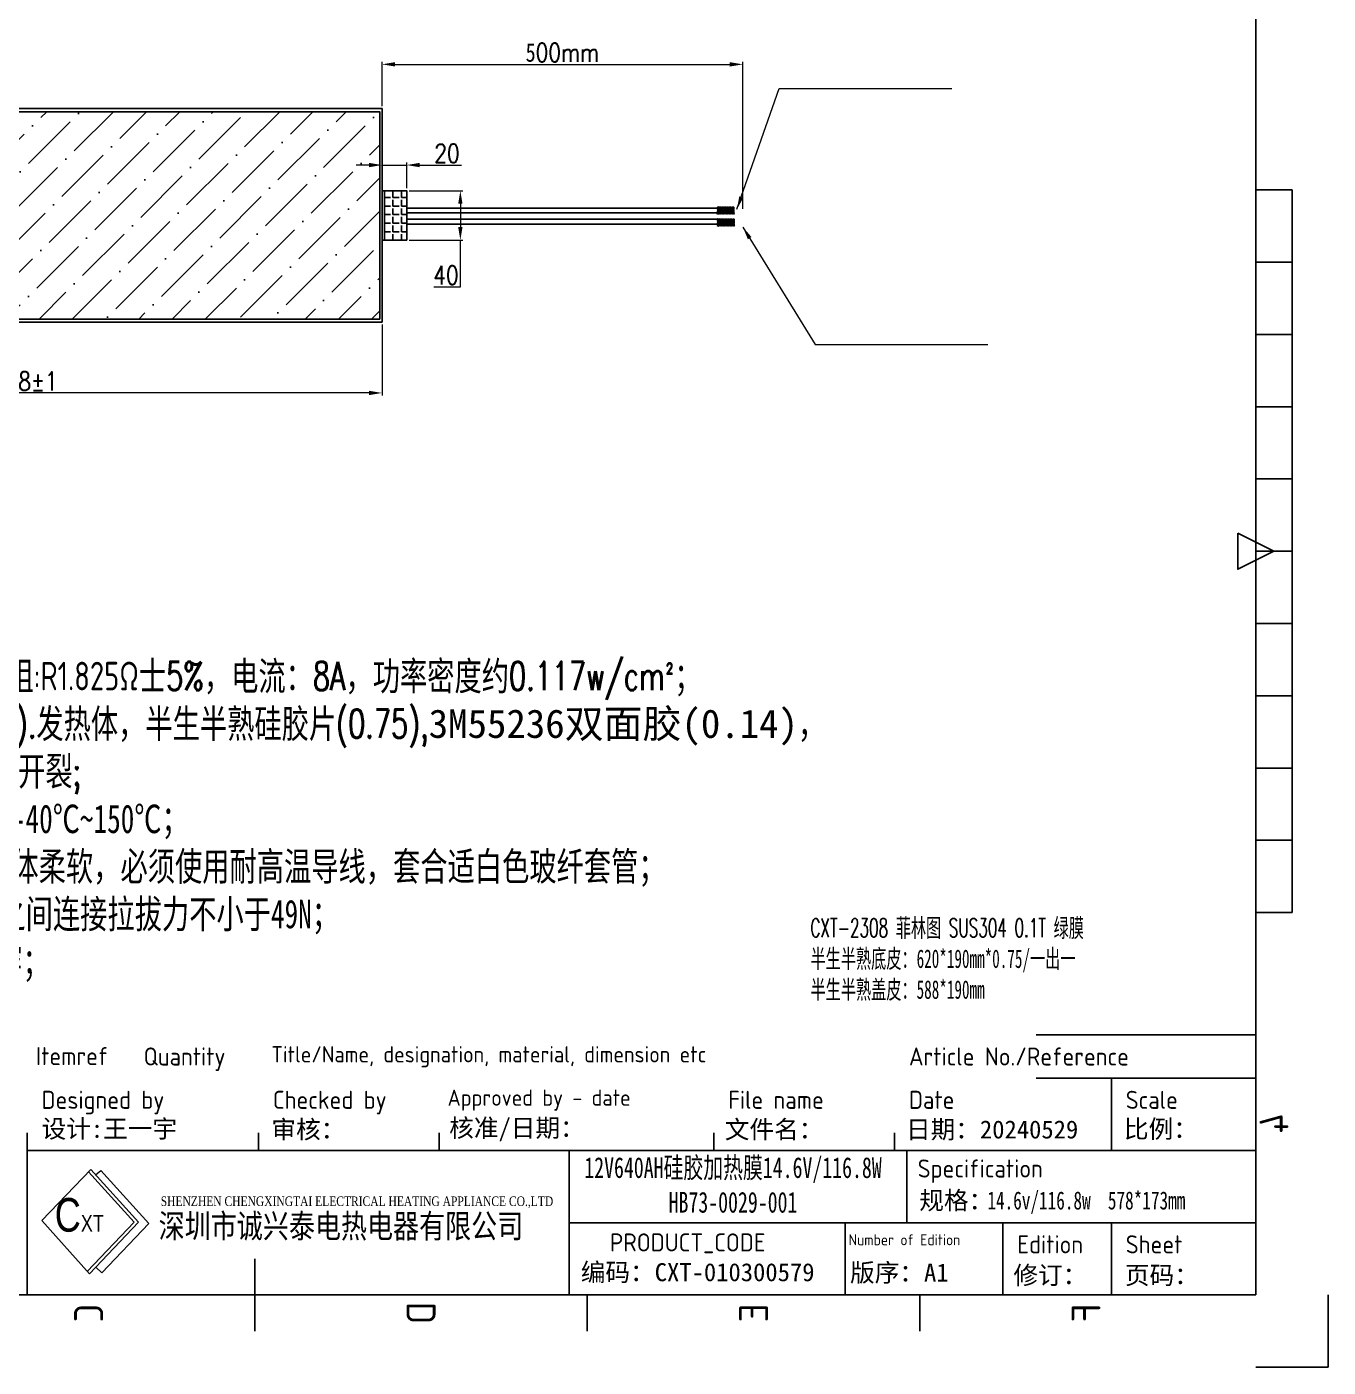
# Model space of a CAD drawing. Header units: millimetres. Extents: x 968 to 6118, y -423 to 1223.
# Drawn here: x 3265 to 4319, y -423 to 663 of the extents above; entities that cross this region are included whole.
import ezdxf
from ezdxf.enums import TextEntityAlignment as Align

# ---------------------------------------------------------------- set-up
doc = ezdxf.new("R2010")
doc.units = ezdxf.units.MM
doc.header["$LTSCALE"] = 30
doc.header["$PDMODE"] = 3
doc.header["$PDSIZE"] = 0.3
doc.layers.get('0').update_dxf_attribs({"linetype": 'CONTINUOUS'})
doc.layers.get('Defpoints').update_dxf_attribs({"linetype": 'CONTINUOUS'})
for name, color, linetype in [('FRAME 025', 7, 'CONTINUOUS'), ('FRAME 050', 6, 'CONTINUOUS'), ('FRAME 070', 5, 'CONTINUOUS'), ('FRAME 200', 8, 'CONTINUOUS'), ('参照', 6, 'CONTINUOUS')]:
    doc.layers.add(name, color=color, linetype=linetype)
doc.styles.add('ISO Proportional', font='isocp')
doc.styles.get("Standard").update_dxf_attribs({"font": 'simplex.shx', "width": 0.8})
doc.styles.add('工程字', font='', dxfattribs={"width": 0.7, "height": 8})
doc.styles.get('工程字').set_extended_font_data('SimSun')
doc.dimstyles.new('YanXiu', dxfattribs={"dimscale": 2, "dimtxt": 2, "dimasz": 2.2, "dimexe": 0.66, "dimexo": 0.66, "dimgap": 0.66, "dimtad": 1, "dimtoh": 1, "dimdsep": 46, "dimtxsty": 'Standard', "dimcen": 0.5, "dimclrd": 1, "dimclre": 1, "dimclrt": 4, "dimazin": 2, "dimtfac": 1, "dimtmove": 0, "dimatfit": 3, "dimfxl": 1, "dimlwd": 5, "dimlwe": 5, "dimarcsym": 0})

# ---------------------------------------------------------------- blocks, each defined once
blk = doc.blocks.new('*D61')
at = {"color": 3, "lineweight": 5}
for p, q in [((2974.522422652549, 421.7512558706755), (2974.522422652549, 364.4000895753967)), ((3552.522422652548, 421.7512558706753), (3552.522422652548, 364.4000895753967)), ((3542.022422652548, 366.3800895753967), (2985.022422652549, 366.3800895753967))]:
    blk.add_line(p, q, dxfattribs=at)
at = {"color": 3}
for points in [[(2985.022422652549, 368.1300895753967), (2985.022422652549, 364.6300895753967), (2974.522422652549, 366.3800895753967)], [(3542.022422652548, 364.6300895753967), (3542.022422652548, 368.1300895753967), (3552.522422652548, 366.3800895753967)]]:
    blk.add_solid(points, dxfattribs=at)
at = {"layer": 'Defpoints', "color": 0}
for p in [(2974.522422652549, 423.7312558706756), (3552.522422652548, 423.7312558706753), (2974.522422652549, 366.3800895753967)]:
    blk.add_point(p, dxfattribs=at)
at = {"color": 0, "insert": (3263.522422652548, 375.8600895753967), "char_height": 15, "attachment_point": 5}
blk.add_mtext('578%%P1', dxfattribs=at)
blk = doc.blocks.new('*D64')
at = {"color": 3, "lineweight": 5}
for p, q in [((3574.502422652549, 530.2312558706753), (3617.946736661278, 530.2312558706753)), ((3615.966736661278, 519.7312558706753), (3615.966736661278, 500.7312558706755)), ((3574.502422652549, 490.2312558706755), (3617.946736661278, 490.2312558706755)), ((3615.966736661278, 452.3604837744038), (3615.966736661278, 490.2312558706755)), ((3594.558165232706, 452.3604837744038), (3615.966736661278, 452.3604837744038))]:
    blk.add_line(p, q, dxfattribs=at)
at = {"color": 3}
for points in [[(3617.716736661278, 519.7312558706753), (3614.216736661278, 519.7312558706753), (3615.966736661278, 530.2312558706753)], [(3614.216736661278, 500.7312558706755), (3617.716736661278, 500.7312558706755), (3615.966736661278, 490.2312558706755)]]:
    blk.add_solid(points, dxfattribs=at)
at = {"layer": 'Defpoints', "color": 0}
for p in [(3572.522422652549, 530.2312558706753), (3572.522422652549, 490.2312558706755), (3615.966736661278, 490.2312558706755)]:
    blk.add_point(p, dxfattribs=at)
at = {"color": 0, "insert": (3604.272450946992, 461.8404837744038), "char_height": 15, "attachment_point": 5}
blk.add_mtext('40', dxfattribs=at)
blk = doc.blocks.new('*D65')
at = {"color": 3, "lineweight": 5}
for p, q in [((3542.022422652549, 551.0138723281651), (3531.522422652549, 551.0138723281651)), ((3552.522422652549, 532.2112558706754), (3552.522422652549, 552.9938723281651)), ((3552.522422652549, 551.0138723281651), (3572.522422652549, 551.0138723281651)), ((3572.522422652549, 532.2112558706754), (3572.522422652549, 552.9938723281651)), ((3583.022422652549, 551.0138723281651), (3616.91099408112, 551.0138723281651))]:
    blk.add_line(p, q, dxfattribs=at)
at = {"color": 3}
for points in [[(3542.022422652549, 549.2638723281651), (3542.022422652549, 552.7638723281651), (3552.522422652549, 551.0138723281651)], [(3583.022422652549, 552.7638723281651), (3583.022422652549, 549.2638723281651), (3572.522422652549, 551.0138723281651)]]:
    blk.add_solid(points, dxfattribs=at)
at = {"layer": 'Defpoints', "color": 0}
for p in [(3572.522422652549, 551.0138723281651), (3552.522422652549, 530.2312558706753), (3572.522422652549, 530.2312558706753)]:
    blk.add_point(p, dxfattribs=at)
at = {"color": 0, "insert": (3605.216708366835, 560.4938723281651), "char_height": 15, "attachment_point": 5}
blk.add_mtext('20', dxfattribs=at)
blk = doc.blocks.new('*D66')
at = {"color": 3, "lineweight": 5}
for p, q in [((3552.522422652549, 598.7112558706755), (3552.522422652549, 634.5711331499422)), ((3563.022422652549, 632.5911331499422), (3834.180768647249, 632.5911331499422)), ((3844.680768647249, 515.484550546588), (3844.680768647249, 634.5711331499422))]:
    blk.add_line(p, q, dxfattribs=at)
at = {"color": 3}
for points in [[(3563.022422652549, 634.3411331499422), (3563.022422652549, 630.8411331499422), (3552.522422652549, 632.5911331499422)], [(3834.180768647249, 630.8411331499422), (3834.180768647249, 634.3411331499422), (3844.680768647249, 632.5911331499422)]]:
    blk.add_solid(points, dxfattribs=at)
at = {"layer": 'Defpoints', "color": 0}
for p in [(3844.680768647249, 632.5911331499422), (3552.522422652549, 596.7312558706755), (3844.680768647249, 513.504550546588)]:
    blk.add_point(p, dxfattribs=at)
at = {"color": 0, "insert": (3698.601595649899, 642.0711331499422), "char_height": 15, "attachment_point": 5}
blk.add_mtext('{\\fSimSun|b0|i0|c134|p2;5}00mm', dxfattribs=at)

msp = doc.modelspace()

# ---------------------------------------------------------------- hatches: boundary and pattern name
h = msp.add_hatch()
h.set_pattern_fill('ANSI36', color=3, scale=6, style=0)
h.set_pattern_definition([(45, (5603.236673435496, 572.5626886033691), (10.1027881362028, 37.04355649941026), [47.625, -9.524999999999999, 0, -9.524999999999999])])
h.paths.add_polyline_path([(2977.022422652548, 426.2312558706755), (2977.022422652548, 594.2312558706756), (3550.694669422262, 594.2312558706756), (3550.694669422262, 426.2312558706755)])
h.paths.add_polyline_path([(3273.520469278405, 478.2814170808244), (3177.668513971143, 478.2814170808244), (3177.668513971143, 523.6026461311037), (3273.520469278405, 523.6026461311037)], flags=24)
h.paths.add_polyline_path([(3273.520469278405, 478.2814170808244), (3177.668513971143, 478.2814170808244), (3177.668513971143, 523.6026461311037), (3273.520469278405, 523.6026461311037)], flags=24)
at = {"ltscale": 0.2}
h = msp.add_hatch(dxfattribs=at)
h.set_pattern_fill('ANSI37', color=256, scale=3.5, style=0)
h.set_pattern_definition([(45, (8489.879046761294, 8119.652924845428), (-0.3093592167691145, 0.3093592167691145), []), (135, (8489.879046761294, 8119.652924845428), (-0.3093592167691145, -0.3093592167691145), [])])
h.paths.add_polyline_path([(3837.848464995845, 511.3410610464221), (3837.848464995845, 517.291061046422), (3823.848464995845, 517.291061046422), (3823.848464995845, 511.3410610464221)])
h = msp.add_hatch(dxfattribs=at)
h.set_pattern_fill('ANSI37', color=256, scale=3.5, style=0)
h.set_pattern_definition([(45, (8490.073543069446, 8109.82932875728), (-0.3093592167691145, 0.3093592167691145), []), (135, (8490.073543069446, 8109.82932875728), (-0.3093592167691145, -0.3093592167691145), [])])
h.paths.add_polyline_path([(3838.042961303998, 501.5174649582748), (3838.042961303998, 507.4674649582747), (3824.042961303998, 507.4674649582747), (3824.042961303998, 501.5174649582748)])
at = {"layer": '参照'}
h = msp.add_hatch(dxfattribs=at)
h.set_pattern_fill('ANGLE', color=6)
h.set_pattern_definition([(0, (6180.736673435497, 636.5626886033691), (0, 6.985), [5.08, -1.905]), (90, (6180.736673435497, 636.5626886033691), (-6.985, 4.277078946022131e-16), [5.08, -1.905])])
h.paths.add_polyline_path([(3554.522422652549, 490.2312558706755), (3554.522422652549, 530.2312558706753), (3572.522422652549, 530.2312558706753), (3572.522422652549, 490.2312558706755)])

# ---------------------------------------------------------------- linework, layer by layer
at = {"lineweight": 9}
for p, q in [((3316.573214873042, -262.7487324603164), (3276.926566774226, -304.1184863247113)), ((3351.813558537357, -305.3587311900355), (3314.813382602094, -264.5850498133237)), ((3355.369889696391, -305.5021307277104), (3316.573214873042, -262.7487324603164)), ((3320.531859685158, -267.1111042105151), (3324.694306429589, -263.6656899004673)), ((3363.593563852835, -306.5321327720451), (3324.694306429589, -263.6656899004673)), ((3276.926566774226, -304.1184863247113), (3315.50631247785, -347.3057076388588)), ((3313.720041092312, -345.3061066501255), (3351.813558537357, -305.3587311900355)), ((3315.50631247785, -347.3057076388588), (3355.369889696391, -305.5021307277104)), ((3325.60823532181, -346.3660541995578), (3363.593563852835, -306.5321327720451)), ((3320.696178244231, -341.863272015634), (3325.60823532181, -346.3660541995578))]:
    msp.add_line(p, q, dxfattribs=at)
for points in [[(3552.522422652548, 423.7312558706752), (2974.522422652549, 423.7312558706752), (2974.522422652549, 596.7312558706755), (3552.522422652549, 596.7312558706755), (3552.522422652549, 423.7312558706753), (2974.522422652549, 423.7312558706753)], [(3552.522422652549, 490.2312558706755), (3552.522422652549, 530.2312558706753), (3572.522422652549, 530.2312558706753), (3572.522422652549, 490.2312558706755)], [(3572.522422652549, 518.9526803283062), (3572.522422652549, 518.9526803283062), (3572.522422652549, 521.0426374955606), (3572.522422652549, 521.0426374955606)], [(3572.522422652549, 516.2072744338772), (3828.807657919014, 516.2072744338772), (3828.807657918982, 512.2623983335137), (3572.522422652517, 512.2623983335137)], [(3572.522422652549, 507.0372744338772), (3828.807657919014, 507.0372744338772), (3828.807657918982, 503.0923983335138), (3572.522422652517, 503.0923983335138)]]:
    msp.add_lwpolyline(points, close=True)
at = {"color": 0}
msp.add_lwpolyline([(2977.022422652548, 426.2312558706755), (2977.022422652548, 594.2312558706756), (3550.694669422262, 594.2312558706756), (3550.694669422262, 426.2312558706755)], close=True, dxfattribs=at)
msp.add_lwpolyline([(3552.522422652549, 510.2312558706755), (3552.522422652549, 530.2312558706753), (3572.522422652549, 530.2312558706753), (3572.522422652549, 490.2312558706755), (3552.522422652549, 490.2312558706755)])
at = {"layer": 'FRAME 050'}
for p, q in [((4289.575722217914, 530.8338903287154), (4289.575722217914, -54.59663285619848)), ((4289.575722217914, 62.48947178076907), (4260.304196058657, 62.48947178076907)), ((4289.575722217914, 3.94641946228154), (4260.304196058657, 3.94641946228154)), ((4289.575722217914, -54.59663285619848), (4260.304196058657, -54.59663285619848)), ((3449.48292144755, -335.1079988497534), (3449.48292144755, -393.6510511682543)), ((3718.780962112614, -393.6510511682543), (3718.780962112614, -364.3795250090006)), ((3988.079002777692, -393.6510511682543), (3988.079002777692, -364.3795250090006))]:
    msp.add_line(p, q, dxfattribs=at)
for points in [[(4289.575722217914, 530.8338903287154), (4260.304196058657, 530.8338903287154)], [(4289.575722217914, 472.2908380102278), (4260.304196058657, 472.2908380102278)], [(4289.575722217914, 413.7477856917269), (4260.304196058657, 413.7477856917269)], [(4289.575722217914, 355.2047333732264), (4260.304196058657, 355.2047333732264)], [(4289.575722217914, 296.6616810547387), (4260.304196058657, 296.6616810547387)], [(4260.304196058657, 238.1186287362518), (4289.575722217914, 238.1186287362518)], [(4289.575722217914, 179.5755764177638), (4260.304196058657, 179.5755764177638)], [(4289.575722217914, 121.0325240992634), (4260.304196058657, 121.0325240992634)]]:
    msp.add_lwpolyline(points, dxfattribs=at)
msp.add_lwpolyline([(4245.668432979036, 252.7543918158715), (4245.668432979036, 223.4828656566178), (4274.939959138289, 238.1186287362518)], close=True, dxfattribs=at)
at = {"layer": 'FRAME 070'}
for p, q in [((4260.304196058657, 840.983680001046), (4260.304196058657, -318.0403682894221)), ((3265.072306644292, -364.3795250090006), (3265.072306644292, -153.6245366624261)), ((3265.072306644292, -153.6245366624261), (4260.304196058657, -153.6245366624261)), ((3352.886885122037, -188.7503680535254), (3352.886885122037, -153.6245366624261)), ((3452.410074063474, -188.7503680535254), (3452.410074063474, -153.6245366624261)), ((3967.588934466202, -188.7503680535254), (3967.588934466202, -153.6245366624261)), ((4260.304196058657, -364.3795250090006), (4260.304196058657, -153.6245366624261)), ((3265.072306644292, -188.7503680535254), (4260.304196058657, -188.7503680535254)), ((3452.410074063474, -247.2934203719989), (3452.410074063474, -188.7503680535254)), ((3598.767704859703, -247.2934203719989), (3598.767704859703, -188.7503680535186)), ((3821.231303669983, -247.2934203719989), (3821.231303669983, -188.7503680535254)), ((3967.588934466202, -247.2934203719989), (3967.588934466202, -188.7503680535254)), ((4143.218091421681, -247.2934203719989), (4143.218091421681, -188.7503680535254)), ((3265.072306644292, -247.2934203719989), (4260.304196058657, -247.2934203719989)), ((3704.14519903298, -364.3795250090006), (3704.14519903298, -247.2934203719989)), ((3977.538064715716, -305.8364726904997), (3977.538064715716, -247.2934203719989)), ((3704.14519903298, -305.8364726904997), (4260.304196058657, -305.8364726904997)), ((3927.761651853541, -364.3795250090006), (3927.761651853541, -305.8364726904997)), ((4055.40351294395, -364.3795250090006), (4055.40351294395, -305.8364726904997)), ((4143.218091421681, -364.3795250090006), (4143.218091421681, -305.8364726904997)), ((4260.304196058657, -364.3795250090006), (2638.661646836445, -364.3795250090006)), ((3265.072306644292, -364.3795250090006), (4260.304196058657, -364.3795250090006))]:
    msp.add_line(p, q, dxfattribs=at)
at = {"layer": 'FRAME 200'}
for q in [(4318.847248377167, -364.3795250090006), (4260.304196058657, -422.9225773274882)]:
    msp.add_line((4318.847248377167, -422.9225773274882), q, dxfattribs=at)
at = {"layer": '参照'}
msp.add_line((3554.522422652549, 490.2312558706755), (3554.522422652549, 530.2312558706753), dxfattribs=at)

# ---------------------------------------------------------------- texts
at = {"insert": (3287.468848951755, -285.8384884162306), "char_height": 31.86615423800164, "width": 60.5954285430274, "attachment_point": 1}
msp.add_mtext('{\\fFZShuTi|b0|i0|c134|p2;\\H0.8571x;C\\H0.5x;XT}', dxfattribs=at)
at = {"layer": 'FRAME 025', "style": 'ISO Proportional'}
for s, height, p in [('Title/Name, designation, material, dimension etc', 13.17218677166073, (3462.947823480803, -169.4311607884169)), ('Itemref', 14.63576307962304, (3272.164965399536, -170.8577415216573)), ('Quantity', 14.63576307962304, (3359.443763768241, -171.1874523579688)), ('Article No./Reference', 14.63576307962304, (3979.29754492991, -171.1874523579688)), ('Designed by', 14.63576307962304, (3276.780917108, -206.3132837490745)), ('Checked by', 14.63576307962304, (3464.118684527166, -206.3132837490745)), ('Approved by - date', 13.17218677166073, (3605.635265114225, -204.5569921795155)), ('File name', 14.63576307962304, (3832.939914133678, -206.3132837490745)), ('Date', 14.63576307962304, (3979.29754492991, -206.3132837490745)), ('Scale', 14.63576307962304, (4154.926701885376, -206.3132837490745)), ('Specification', 14.63576307962304, (3986.379934423651, -261.9576049565077)), ('Number of Edition', 8.949374577245965, (3930.342103944584, -319.6884824898327)), ('Edition', 14.63576307962304, (4067.112123407653, -323.3993883860492)), ('Sheet', 14.63576307962304, (4154.926701885376, -323.3993883860492))]:
    msp.add_text(s, height=height, rotation=360, dxfattribs=at).set_placement(p, align=Align.MIDDLE_LEFT)
at = {"layer": 'FRAME 025', "attachment_point": 1}
for s, insert, char_height, width, style in [('{\\fSimSun|b0|i0|c134|p2;设计:王一宇}', (3276.780917107994, -222.4126231366526), 14.63576307962304, 316.0460797757051, 'ISO Proportional'), ('{\\fￋￎￌﾣﾤ|b0|i0|c134|p2;审核：}', (3462.93245550659, -222.9976028212479), 14.63576307962304, 120.0132572529089, 'ISO Proportional'), ('{\\fSimSun|b0|i0|c134|p2;核准/日期：}', (3606.934867231879, -221.7414119250831), 14.63576307962304, 229.9552261066809, 'ISO Proportional'), ('{\\fￋￎￌﾣﾤ|b0|i0|c134|p2;文件名：}', (3830.148409932144, -222.9976028212479), 14.63576307962304, 120.0132572529089, 'ISO Proportional'), ('{\\fSimSun|b0|i0|c134|p2;日期：\\C1;20240529}', (3976.883461211703, -222.9976028212479), 14.63576307962304, 268.1446658591959, 'ISO Proportional'), ('{\\fￋￎￌﾣﾤ|b0|i0|c134|p2;比例：}', (4153.452157538571, -222.5860752226135), 14.63576307962304, 120.0132572529089, 'ISO Proportional'), ('\\pxqc;12V640AH硅胶加热膜14.6V/116.8W\\PHB73-0029-001', (3609.515209114457, -252.7847731538374), 16.848, 454.5732565447859, '工程字'), ('{\\fￋￎￌﾣﾤ|b0|i0|c134|p2;规格：}', (3987.662668509074, -280.504061128144), 14.63576307962304, 120.0132572529089, 'ISO Proportional'), ('{\\fSimSun|b0|i0|c134|p2;\\W0.7;\\C1;14.6v/116.8w  578*173mm}', (4042.838743243366, -280.504061128144), 14.63576307962304, 260.3443973692945, 'ISO Proportional'), ('{\\fSimSun|b0|i0|c134|p2;编码：CXT-010300579}', (3713.505240017444, -338.638662970938), 14.63576307962304, 303.8723795343183, 'ISO Proportional'), ('{\\fSimSun|b0|i0|c134|p2;版序：A1}', (3931.618493766437, -338.9531646962819), 14.63576307962304, 150.0972054375304, 'ISO Proportional'), ('{\\fￋￎￌﾣﾤ|b0|i0|c134|p2;修订：}', (4063.909608986285, -341.0688874444693), 14.63576307962304, 120.0132572529089, 'ISO Proportional'), ('{\\fￋￎￌﾣﾤ|b0|i0|c134|p2;页码：}', (4154.22676087482, -341.0523193580168), 14.63576307962304, 120.0132572529089, 'ISO Proportional')]:
    msp.add_mtext(s, dxfattribs=dict(at, insert=insert, char_height=char_height, width=width, style=style))
at = {"layer": 'FRAME 025', "color": 5, "insert": (3373.288439993999, -284.5944017918965), "char_height": 9.741369443676394, "width": 388.9623287357683, "attachment_point": 1}
msp.add_mtext('{\\fTimes New Roman|b0|i0|c0|p18;\\H0.7937x;SHENZHEN CHENGXINGTAI ELECTRICAL HEATING APPLIANCE CO.,LTD}', dxfattribs=at)
at = {"layer": 'FRAME 025', "color": 1, "insert": (3371.609755630006, -298.8946230875913), "char_height": 20.29451967432587, "width": 386.5622795109686, "attachment_point": 1}
msp.add_mtext('{\\fSimSun|b0|i0|c134|p2;\\H0.9524x;深圳市诚兴泰电热电器有限公司}', dxfattribs=at)
at = {"layer": 'FRAME 025', "style": 'ISO Proportional', "flags": 8}
msp.add_attdef('PRODUCT_CODE', text='X', height=14.63576307962304, rotation=360, dxfattribs=at).set_placement((3800.100921602579, -322.5295756490266), align=Align.MIDDLE)
at = {"layer": 'FRAME 050', "style": 'ISO Proportional', "text_generation_flag": 2}
for s, p in [('4', (4274.939959138289, -225.3397757525684)), ('C', (3314.833901115021, -379.0152880886278)), ('D', (3584.131941780063, -379.0152880886278)), ('E', (3853.429982445144, -379.0152880886278)), ('F', (4122.728023110191, -379.0152880886278))]:
    msp.add_text(s, height=23.41722092739686, rotation=450, dxfattribs=at).set_placement(p, align=Align.MIDDLE)

# ---------------------------------------------------------------- dimensions: what is measured, and where the dimension line sits
for base, p1, p2, text, override, picture, middle in [((3844.680768647249, 632.5911331499422), (3552.522422652549, 596.7312558706755), (3844.680768647249, 513.504550546588), '{\\fSimSun|b0|i0|c134|p2;5}00mm', {"dimscale": 3, "dimtxt": 5, "dimasz": 3.5, "dimtxsty": 'Standard', "dimclrd": 3, "dimclre": 3, "dimclrt": 0}, '*D66', (3698.601595649899, 642.0711331499422)), ((2974.522422652549, 366.3800895753967), (3552.522422652548, 423.7312558706753), (2974.522422652549, 423.7312558706756), '<>%%P1', {"dimscale": 3, "dimtxt": 5, "dimasz": 3.5, "dimclrd": 3, "dimclre": 3, "dimclrt": 0}, '*D61', (3263.522422652548, 375.8600895753967))]:
    dim = msp.add_linear_dim(base=base, p1=p1, p2=p2, text=text, dimstyle='YanXiu', override=override)
    dim.commit()
    dim.dimension.update_dxf_attribs({"geometry": picture, "text_midpoint": middle})
dim = msp.add_linear_dim(base=(3572.522422652549, 551.0138723281651), p1=(3552.522422652549, 530.2312558706753), p2=(3572.522422652549, 530.2312558706753), dimstyle='YanXiu', override={"dimscale": 3, "dimtxt": 5, "dimasz": 3.5, "dimclrd": 3, "dimclre": 3, "dimclrt": 0})
dim.commit()
dim.dimension.update_dxf_attribs({"geometry": '*D65', "text_midpoint": (3605.216708366835, 560.4938723281651)})
dim = msp.add_linear_dim(base=(3615.966736661278, 490.2312558706755), p1=(3572.522422652549, 530.2312558706753), p2=(3572.522422652549, 490.2312558706755), angle=90, dimstyle='YanXiu', override={"dimscale": 3, "dimtxt": 5, "dimasz": 3.5, "dimtxsty": 'Standard', "dimclrd": 3, "dimclre": 3, "dimclrt": 0})
dim.commit()
dim.dimension.update_dxf_attribs({"geometry": '*D64', "text_midpoint": (3604.272450946992, 452.3604837744038), "dimtype": 160})

# ---------------------------------------------------------------- leaders
for points in [[(3840.012156369675, 515.141420753431), (3874.123468978569, 613.135128706612), (4013.979908709527, 613.135128706612)], [(3844.7948292726, 500.7124649582788), (3903.315970262215, 405.7453514101493), (4043.172409993173, 405.7453514101493)]]:
    msp.add_leader(points, dimstyle='YanXiu', override={"dimscale": 3, "dimtxt": 5, "dimasz": 3.5, "dimclrd": 3, "dimclre": 3, "dimclrt": 0})

# ---------------------------------------------------------------- next in the draw order: texts
at = {"insert": (2720.110425565306, 187.1176320887271), "char_height": 23.12346009600001, "width": 1350.436520341871, "attachment_point": 1, "bg_fill": 2}
msp.add_mtext('{\\f宋体|b0|i0|c134|p2;\\W0.7;技术要求：^J\\Fsimplex.shx|c1;1\\f宋体|b0|i0|c134|p2;、加热膜额定电压\\Fsimplex.shx|c1;:14.6VDC\\f宋体|b0|i0|c134|p2;，额定功率\\Fsimplex.shx|c1;:116.8W\\f宋体|b0|i0|c134|p2;，电阻\\Fsimplex.shx|c1;:R1.825Ω\\f宋体|b0|i0|c134|p2;士\\Fsimplex.shx|c1;5%\\f宋体|b0|i0|c134|p2;，电流：\\Fsimplex.shx|c1;8A\\f宋体|b0|i0|c134|p2;，功率密度约\\Fsimplex.shx|c1;0.117w/cm\\fISOCPEUR|b0|i0|c0|p34;²\\f宋体|b0|i0|c134|p2;；^J\\Fsimplex.shx|c1;2\\f宋体|b0|i0|c134|p2;、膜片主体截面结构按顺序包含半生半熟硅胶片\\Fsimplex.shx|c1;(0.75).\\f宋体|b0|i0|c134|p2;发热体，半生半熟硅胶片\\Fsimplex.shx|c1;(0.75),\\fSimSun|b0|i0|c134|p2;\\W1;3M55236双面胶(0.14)\\f宋体|b0|i0|c134|p2;\\W0.7;，\\P   总厚度\\Fsimplex.shx|c1;1.64MM±0.3mm\\f宋体|b0|i0|c134|p2;，粘合牢靠，长期使用不得开裂\\Fsimplex.shx|c1;;\\f宋体|b0|i0|c134|p2;^J\\Fsimplex.shx|c1;3\\f宋体|b0|i0|c134|p2;、膜片表面平整，干净，无破损,\\fSimSun|b0|i0|c134|p2;\\C0;加热膜使用温度范围-40℃~150℃\\f宋体|b0|i0|c134|p2;\\C256;；^J\\Fsimplex.shx|c1;4\\f宋体|b0|i0|c134|p2;、导线规格\\Fsimplex.shx|c1;:UL3135 16awg\\fISOCPEUR|b0|i0|c0|p34; \\f宋体|b0|i0|c134|p2;红色高温硅胶线\\Fsimplex.shx|c1;,\\f宋体|b0|i0|c134|p2;铜芯导体柔软，必须使用耐高温导线，套合适白色玻纤套管\\C0;；^J\\Fsimplex.shx|c1;5\\f宋体|b0|i0|c134|p2;、焊点背面保证平整，无尖刺凸起，\\fSimSun|b0|i0|c134|p2;电子线与发热体之间连接拉拔力不小于49N\\f宋体|b0|i0|c134|p2;；^J\\Fsimplex.shx|c1;6\\f宋体|b0|i0|c134|p2;、耐压性能\\Fsimplex.shx|c1;:AC1000V\\f宋体|b0|i0|c134|p2;，\\Fsimplex.shx|c1;50-60Hz\\f宋体|b0|i0|c134|p2;，\\Fsimplex.shx|c1;10mA/3S\\f宋体|b0|i0|c134|p2;无击穿；^J\\Fsimplex.shx|c1;7\\f宋体|b0|i0|c134|p2;、绝缘性能\\Fsimplex.shx|c1;:>100MΩ\\f宋体|b0|i0|c134|p2;，\\Fsimplex.shx|c1;@DC 1000V\\f宋体|b0|i0|c134|p2;；^J\\Fsimplex.shx|c1;8\\f宋体|b0|i0|c134|p2;、阻燃特性\\Fsimplex.shx|c1;:UL94 VO\\f宋体|b0|i0|c134|p2;；^J\\Fsimplex.shx|c1;9\\f宋体|b0|i0|c134|p2;、所有物料符合\\Fsimplex.shx|c1;ROHS\\f宋体|b0|i0|c134|p2;要求。}', dxfattribs=at)

# ---------------------------------------------------------------- next in the draw order: texts
at = {"insert": (3899.566087925463, -59.45746646347652), "char_height": 15, "attachment_point": 1}
msp.add_mtext_dynamic_manual_height_columns('{\\W0.6;CXT-2308 \\f宋体|b0|i0|c134|p2;菲林图\\Fsimplex.shx|c134; SUS304 0.1T \\f宋体|b0|i0|c134|p2;绿膜\\P半生半熟底皮：620*190mm*0.75/一出一\\P半生半熟盖皮：588*190mm}', width=419.0691450266715, gutter_width=1.5, heights=[-75.05586592178771], dxfattribs=at)

doc.saveas('drawing.dxf')
